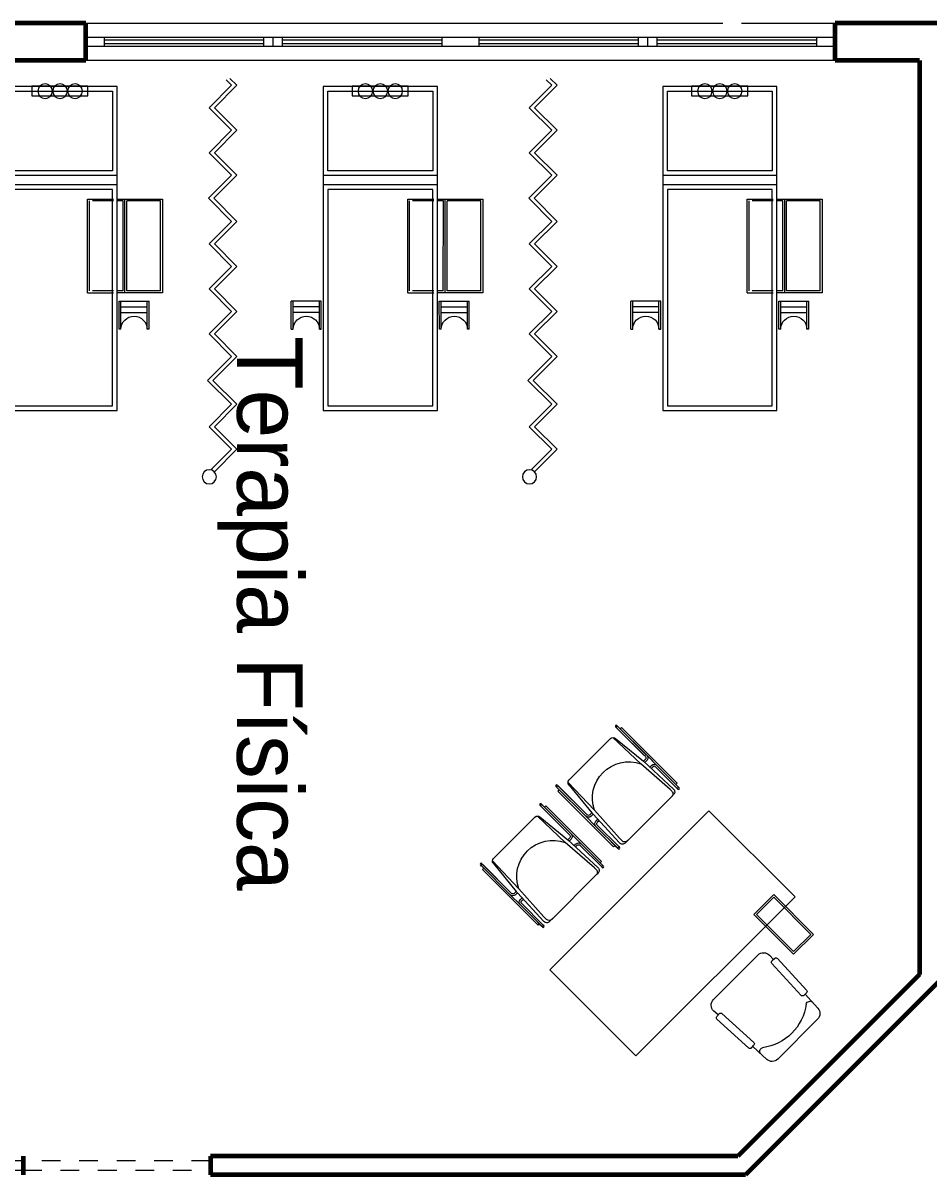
# Model space of a CAD drawing. Header units: metres. Extents: x 78 to 178, y -74 to 157.
# Drawn here: x 137.72 to 142.56, y 10.56 to 16.71 of the extents above; entities that cross this region are included whole.
import ezdxf

# ---------------------------------------------------------------- set-up
doc = ezdxf.new("R2010")
doc.units = ezdxf.units.M
doc.linetypes.add('ACAD_ISO03W100', pattern=[30, 12, -18])
for name, color, linetype, lineweight in [('envolvente', 164, 'Continuous', 60), ('mobiliario', 252, 'Continuous', 9), ('puertas', 15, 'Continuous', 9), ('Texto', 250, 'Continuous', 9), ('ventanas', 132, 'Continuous', 9)]:
    doc.layers.add(name, color=color, linetype=linetype, lineweight=lineweight)

# ---------------------------------------------------------------- blocks, each defined once
blk = doc.blocks.new('CESTO')
for points in [[(-0.0775, 0.1591), (0.0725, 0.1591), (0.0725, -0.1409), (-0.0775, -0.1409)], [(-0.0675, 0.1491), (0.0625, 0.1491), (0.0625, -0.1309), (-0.0675, -0.1309)]]:
    blk.add_lwpolyline(points, close=True)
blk = doc.blocks.new('LJ')
at = {"layer": 'mobiliario'}
for p, q in [((2626.775, 1467.697), (2626.7733, 1467.7006)), ((2626.7859, 1467.6972), (2626.7823, 1467.7048)), ((2626.7859, 1467.6972), (2626.7855, 1467.6981)), ((2626.7929, 1467.6821), (2626.7855, 1467.6981)), ((2626.8775, 1467.5009), (2626.7855, 1467.6981)), ((2626.7258, 1467.6508), (2626.4432, 1467.519)), ((2626.7407, 1467.6516), (2626.8318, 1467.4686)), ((2626.752, 1467.642), (2626.85, 1467.477)), ((2626.752, 1467.642), (2626.752, 1467.642)), ((2626.7761, 1467.6945), (2626.775, 1467.697)), ((2626.7761, 1467.6945), (2626.8684, 1467.4966)), ((2626.7764, 1467.6939), (2626.7777, 1467.6911)), ((2626.8684, 1467.4966), (2626.7764, 1467.6939)), ((2626.802, 1467.6863), (2626.7929, 1467.6821)), ((2626.802, 1467.6863), (2626.7929, 1467.6821)), ((2626.802, 1467.6863), (2626.7929, 1467.6821)), ((2626.802, 1467.6863), (2626.7929, 1467.6821)), ((2626.802, 1467.6863), (2626.7929, 1467.6821)), ((2626.7929, 1467.6821), (2626.8056, 1467.6549)), ((2626.802, 1467.6863), (2626.9795, 1467.3057)), ((2626.9795, 1467.3057), (2626.802, 1467.6863)), ((2626.3778, 1467.5077), (2626.3745, 1467.5148)), ((2626.2432, 1467.461), (2626.2415, 1467.4646)), ((2626.2443, 1467.4585), (2626.2432, 1467.461)), ((2626.2443, 1467.4585), (2626.3366, 1467.2607)), ((2626.2446, 1467.4579), (2626.2459, 1467.4552)), ((2626.3366, 1467.2607), (2626.2446, 1467.4579)), ((2626.2541, 1467.4613), (2626.2505, 1467.4689)), ((2626.2541, 1467.4613), (2626.2537, 1467.4621)), ((2626.2611, 1467.4462), (2626.2537, 1467.4621)), ((2626.3456, 1467.2649), (2626.2537, 1467.4621)), ((2626.3687, 1467.5035), (2626.3654, 1467.5105)), ((2626.4557, 1467.3168), (2626.3654, 1467.5105)), ((2626.376, 1467.4877), (2626.367, 1467.4835)), ((2626.367, 1467.4835), (2626.5445, 1467.1028)), ((2626.3687, 1467.5035), (2626.4606, 1467.3065)), ((2626.3851, 1467.4919), (2626.3778, 1467.5077)), ((2626.3851, 1467.4919), (2626.4696, 1467.3107)), ((2626.4625, 1467.326), (2626.3851, 1467.4919)), ((2626.5146, 1467.3206), (2626.433, 1467.5082)), ((2626.4331, 1467.4933), (2626.4965, 1467.3122)), ((2626.9265, 1467.2921), (2626.8318, 1467.4686)), ((2626.8318, 1467.4686), (2626.8318, 1467.4686)), ((2626.8636, 1467.4833), (2626.85, 1467.477)), ((2626.8636, 1467.4833), (2626.85, 1467.477)), ((2626.8545, 1467.4681), (2626.85, 1467.477)), ((2626.8545, 1467.4681), (2626.8678, 1467.4743)), ((2626.8545, 1467.4681), (2626.9497, 1467.2826)), ((2626.8775, 1467.5009), (2626.9099, 1467.4313)), ((2626.194, 1467.4149), (2625.9113, 1467.2831)), ((2626.2088, 1467.4157), (2626.3, 1467.2326)), ((2626.2201, 1467.406), (2626.3181, 1467.241)), ((2626.2201, 1467.406), (2626.2201, 1467.406)), ((2626.2702, 1467.4504), (2626.2611, 1467.4462)), ((2626.2702, 1467.4504), (2626.2611, 1467.4462)), ((2626.2702, 1467.4504), (2626.2611, 1467.4462)), ((2626.2702, 1467.4504), (2626.2611, 1467.4462)), ((2626.2702, 1467.4504), (2626.2611, 1467.4462)), ((2626.2611, 1467.4462), (2626.2738, 1467.419)), ((2626.2702, 1467.4504), (2626.4477, 1467.0697)), ((2626.4477, 1467.0697), (2626.2702, 1467.4504)), ((2626.8713, 1467.4354), (2626.8833, 1467.441)), ((2626.8759, 1467.4265), (2626.8876, 1467.4319)), ((2626.8923, 1467.4451), (2626.8924, 1467.4452)), ((2626.9008, 1467.4271), (2626.9693, 1467.2803)), ((2626.9693, 1467.2803), (2626.9008, 1467.4271)), ((2626.9099, 1467.4313), (2626.9782, 1467.2848)), ((2626.9704, 1467.3015), (2626.9578, 1467.3287)), ((2625.8369, 1467.2675), (2625.8336, 1467.2746)), ((2625.9239, 1467.0809), (2625.8336, 1467.2746)), ((2625.8369, 1467.2675), (2625.9287, 1467.0705)), ((2625.8459, 1467.2717), (2625.8426, 1467.2788)), ((2625.8533, 1467.256), (2625.8459, 1467.2717)), ((2625.9828, 1467.0847), (2625.9012, 1467.2722)), ((2626.4648, 1467.2974), (2626.4557, 1467.3168)), ((2626.469, 1467.2883), (2626.4594, 1467.3089)), ((2626.4594, 1467.3089), (2626.5004, 1467.2209)), ((2626.4696, 1467.3107), (2626.4625, 1467.326)), ((2626.4648, 1467.2974), (2626.469, 1467.2883)), ((2626.469, 1467.2883), (2626.4846, 1467.255)), ((2626.4829, 1467.3058), (2626.4965, 1467.3122)), ((2626.4965, 1467.3122), (2626.4829, 1467.3058)), ((2626.4871, 1467.2968), (2626.5004, 1467.303)), ((2626.4965, 1467.3122), (2626.5814, 1467.1108)), ((2626.5147, 1467.2691), (2626.5027, 1467.2635)), ((2626.5888, 1467.1272), (2626.5146, 1467.3206)), ((2626.9309, 1467.2827), (2626.9265, 1467.2921)), ((2626.9309, 1467.2827), (2626.935, 1467.2739)), ((2626.9691, 1467.2806), (2626.972, 1467.2744)), ((2626.9691, 1467.2806), (2626.9693, 1467.2803)), ((2626.9795, 1467.3057), (2626.9704, 1467.3015)), ((2626.9795, 1467.3057), (2626.9704, 1467.3015)), ((2626.9795, 1467.3057), (2626.9704, 1467.3015)), ((2626.9795, 1467.3057), (2626.9704, 1467.3015)), ((2626.9795, 1467.3057), (2626.9704, 1467.3015)), ((2626.9704, 1467.3015), (2626.9783, 1467.2846)), ((2626.9782, 1467.2848), (2626.9811, 1467.2786)), ((2626.9782, 1467.2848), (2626.9783, 1467.2846)), ((2625.8442, 1467.2518), (2625.8352, 1467.2475)), ((2625.8352, 1467.2475), (2626.0127, 1466.8669)), ((2625.8533, 1467.256), (2625.9378, 1467.0747)), ((2625.9306, 1467.0901), (2625.8533, 1467.256)), ((2625.9013, 1467.2574), (2625.9647, 1467.0762)), ((2626.3947, 1467.0561), (2626.3, 1467.2326)), ((2626.3, 1467.2326), (2626.3, 1467.2326)), ((2626.3317, 1467.2474), (2626.3181, 1467.241)), ((2626.3317, 1467.2474), (2626.3181, 1467.241)), ((2626.3227, 1467.2321), (2626.3181, 1467.241)), ((2626.3227, 1467.2321), (2626.336, 1467.2383)), ((2626.3227, 1467.2321), (2626.4178, 1467.0466)), ((2626.3456, 1467.2649), (2626.3781, 1467.1953)), ((2626.3604, 1467.2092), (2626.3606, 1467.2092)), ((2626.493, 1467.2369), (2626.5612, 1467.0907)), ((2626.5021, 1467.2411), (2626.5702, 1467.0949)), ((2626.5186, 1467.2598), (2626.5069, 1467.2544)), ((2626.9253, 1467.2473), (2626.621, 1467.1054)), ((2626.9172, 1467.2435), (2626.9169, 1467.2443)), ((2626.9333, 1467.251), (2626.9172, 1467.2435)), ((2626.9333, 1467.251), (2626.9408, 1467.2545)), ((2626.3395, 1467.1994), (2626.3515, 1467.205)), ((2626.3441, 1467.1905), (2626.3557, 1467.1959)), ((2626.369, 1467.1911), (2626.4374, 1467.0444)), ((2626.4374, 1467.0444), (2626.369, 1467.1911)), ((2626.3781, 1467.1953), (2626.4464, 1467.0489)), ((2625.9378, 1467.0747), (2625.9306, 1467.0901)), ((2626.057, 1466.8912), (2625.9828, 1467.0847)), ((2626.4386, 1467.0655), (2626.4259, 1467.0927)), ((2626.5535, 1467.1071), (2626.5445, 1467.1028)), ((2626.5612, 1467.0907), (2626.5642, 1467.0841)), ((2626.5702, 1467.0949), (2626.5733, 1467.0884)), ((2626.5888, 1467.1272), (2626.5944, 1467.1151)), ((2626.6161, 1467.1031), (2626.6086, 1467.0996)), ((2626.6161, 1467.1031), (2626.6257, 1467.1076)), ((2625.933, 1467.0614), (2625.9239, 1467.0809)), ((2625.9276, 1467.0729), (2625.9686, 1466.985)), ((2625.9372, 1467.0524), (2625.9276, 1467.0729)), ((2625.933, 1467.0614), (2625.9372, 1467.0524)), ((2625.9372, 1467.0524), (2625.9527, 1467.019)), ((2625.9511, 1467.0699), (2625.9647, 1467.0762)), ((2625.9647, 1467.0762), (2625.9511, 1467.0699)), ((2625.9553, 1467.0608), (2625.9686, 1467.067)), ((2625.9647, 1467.0762), (2626.0495, 1466.8749)), ((2625.9829, 1467.0331), (2625.9709, 1467.0275)), ((2625.9867, 1467.0239), (2625.9751, 1467.0184)), ((2626.3991, 1467.0468), (2626.3947, 1467.0561)), ((2626.3991, 1467.0468), (2626.4032, 1467.038)), ((2626.4373, 1467.0446), (2626.4402, 1467.0384)), ((2626.4373, 1467.0446), (2626.4374, 1467.0444)), ((2626.4477, 1467.0697), (2626.4386, 1467.0655)), ((2626.4477, 1467.0697), (2626.4386, 1467.0655)), ((2626.4477, 1467.0697), (2626.4386, 1467.0655)), ((2626.4477, 1467.0697), (2626.4386, 1467.0655)), ((2626.4477, 1467.0697), (2626.4386, 1467.0655)), ((2626.4386, 1467.0655), (2626.4465, 1467.0486)), ((2626.4464, 1467.0489), (2626.4493, 1467.0426)), ((2626.4464, 1467.0489), (2626.4465, 1467.0486)), ((2625.9612, 1467.0009), (2626.0293, 1466.8548)), ((2625.9702, 1467.0051), (2626.0384, 1466.859)), ((2626.3935, 1467.0114), (2626.0892, 1466.8695)), ((2626.3854, 1467.0076), (2626.385, 1467.0083)), ((2626.4014, 1467.0151), (2626.3854, 1467.0076)), ((2626.4014, 1467.0151), (2626.4089, 1467.0186)), ((2626.0217, 1466.8711), (2626.0127, 1466.8669)), ((2626.0293, 1466.8548), (2626.0324, 1466.8482)), ((2626.0384, 1466.859), (2626.0415, 1466.8524)), ((2626.057, 1466.8912), (2626.0626, 1466.8791)), ((2626.0842, 1466.8672), (2626.0768, 1466.8637)), ((2626.0842, 1466.8672), (2626.0939, 1466.8717)), ((2626.7276, 1466.1478), (2627.0322, 1466.2898)), ((2627.1744, 1466.0089), (2627.0867, 1466.2216)), ((2627.1014, 1466.2384), (2627.0894, 1466.2675)), ((2627.1107, 1466.2422), (2627.0922, 1466.2346)), ((2627.2114, 1466.0242), (2627.1237, 1466.2368)), ((2626.7225, 1466.0617), (2626.7079, 1466.0896)), ((2626.816, 1465.8398), (2626.7094, 1466.0436)), ((2626.7136, 1466.0571), (2626.7314, 1466.0664)), ((2626.8514, 1465.8583), (2626.7449, 1466.0621)), ((2627.2059, 1466.0111), (2627.1874, 1466.0035)), ((2627.2353, 1465.9135), (2627.1967, 1466.0073)), ((2626.941, 1465.7315), (2627.214, 1465.8588)), ((2626.8295, 1465.8356), (2626.8472, 1465.8448)), ((2626.8853, 1465.7503), (2626.8383, 1465.8402))]:
    blk.add_line(p, q, dxfattribs=at)
blk.add_lwpolyline([(2627.4566, 1466.5757), (2626.3678, 1466.068), (2626.0931, 1466.6571), (2627.1819, 1467.1648)], close=True, dxfattribs=at)
for centre in [(2626.7778, 1467.7027), (2626.37, 1467.5125), (2626.246, 1467.4667), (2625.8382, 1467.2765), (2626.9765, 1467.2767), (2626.5686, 1467.0865), (2626.4447, 1467.0407), (2626.0368, 1466.8506)]:
    blk.add_circle(centre, 0.005, dxfattribs=at)
for centre, radius, start, end in [((2626.7343, 1467.6327), 0.02, 27.72631, 115), ((2626.4516, 1467.5009), 0.02, 115, 202.27369), ((2626.7088, 1467.3183), 0.1942, 50.69541, 179.30459), ((2626.8593, 1467.4924), 0.01, 295, 25), ((2626.8593, 1467.4924), 0.01, 295, 25), ((2626.8593, 1467.4924), 0.02, 295, 25), ((2626.2024, 1467.3967), 0.02, 27.72631, 115), ((2626.8918, 1467.4228), 0.02, 25, 115), ((2626.8918, 1467.4228), 0.01, 25, 115), ((2625.9198, 1467.2649), 0.02, 115, 202.27369), ((2626.177, 1467.0823), 0.1942, 50.69541, 179.30459), ((2626.4787, 1467.3149), 0.02, 205, 295), ((2626.4787, 1467.3149), 0.01, 205, 295), ((2626.9169, 1467.2655), 0.02, 295, 25), ((2626.9323, 1467.2727), 0.02, 295, 29.76364), ((2626.3275, 1467.2564), 0.01, 295, 25), ((2626.3275, 1467.2564), 0.01, 295, 25), ((2626.3275, 1467.2564), 0.02, 295, 25), ((2626.36, 1467.1869), 0.02, 25, 115), ((2626.5111, 1467.2453), 0.02, 115, 205), ((2626.5111, 1467.2453), 0.01, 115, 205), ((2626.36, 1467.1869), 0.01, 25, 115), ((2626.6001, 1467.1178), 0.02, 200.23636, 295), ((2626.6125, 1467.1235), 0.02, 205, 295), ((2625.9469, 1467.0789), 0.02, 205, 295), ((2625.9469, 1467.0789), 0.01, 205, 295), ((2625.9793, 1467.0094), 0.02, 115, 205), ((2626.3851, 1467.0295), 0.02, 295, 25), ((2626.4005, 1467.0367), 0.02, 295, 29.76364), ((2625.9793, 1467.0094), 0.01, 115, 205), ((2626.0683, 1466.8818), 0.02, 200.23636, 295), ((2626.0807, 1466.8876), 0.02, 205, 295), ((2627.0502, 1466.2513), 0.0425, 22.39744, 115), ((2627.096, 1466.2254), 0.01, 112.39744, 202.39744), ((2627.1145, 1466.233), 0.01, 22.39744, 112.39744), ((2626.7456, 1466.1093), 0.0425, 115, 207.60256), ((2626.7183, 1466.0482), 0.01, 117.60256, 207.60256), ((2626.736, 1466.0575), 0.01, 27.60256, 117.60256), ((2627.1836, 1466.0127), 0.01, 202.39744, 292.39744), ((2627.2021, 1466.0204), 0.01, 292.39744, 22.39744), ((2626.9436, 1466.0823), 0.2722, 257.67501, 332.21816), ((2627.201, 1465.9444), 0.02, 19.1265, 144.89033), ((2626.8426, 1465.8537), 0.01, 297.60256, 27.60256), ((2627.196, 1465.8973), 0.0425, 295, 22.39744), ((2626.8248, 1465.8444), 0.01, 207.60256, 297.60256), ((2626.8838, 1465.7964), 0.02, 85.10967, 210.8735), ((2626.923, 1465.77), 0.0425, 207.60256, 295)]:
    blk.add_arc(centre, radius, start, end, dxfattribs=at)
at = {"layer": 'mobiliario', "xscale": -1, "rotation": 25.00000000000017}
blk.add_blockref('CESTO', (2626.5289, 1466.0655), dxfattribs=at)
blk = doc.blocks.new('SDFKLJ')
at = {"layer": 'mobiliario', "ltscale": 0.8}
for p, q in [((2627.3319, 1469.0288), (2627.3141, 1468.98)), ((2627.354, 1469.031), (2627.3398, 1468.992)), ((2627.4995, 1468.9338), (2627.3398, 1468.992)), ((2627.4739, 1468.9219), (2627.3141, 1468.98)), ((2627.4995, 1468.9338), (2627.4414, 1468.7741)), ((2627.4739, 1468.9219), (2627.4157, 1468.7621)), ((2627.5755, 1468.704), (2627.4157, 1468.7621)), ((2627.6011, 1468.716), (2627.4414, 1468.7741)), ((2627.5755, 1468.704), (2627.5173, 1468.5443)), ((2627.6011, 1468.716), (2627.543, 1468.5562)), ((2627.6807, 1468.4848), (2627.5173, 1468.5443)), ((2627.7063, 1468.4968), (2627.543, 1468.5562)), ((2627.6807, 1468.4848), (2627.6212, 1468.3214)), ((2627.7063, 1468.4968), (2627.6469, 1468.3334)), ((2627.781, 1468.2633), (2627.6212, 1468.3214)), ((2627.8066, 1468.2752), (2627.6469, 1468.3334)), ((2627.781, 1468.2633), (2627.7229, 1468.1035)), ((2627.8066, 1468.2752), (2627.7485, 1468.1155)), ((2627.8826, 1468.0454), (2627.7229, 1468.1035)), ((2627.9082, 1468.0574), (2627.7485, 1468.1155)), ((2627.8826, 1468.0454), (2627.8245, 1467.8857)), ((2627.9082, 1468.0574), (2627.8501, 1467.8976)), ((2627.9842, 1467.8275), (2627.8245, 1467.8857)), ((2628.0098, 1467.8395), (2627.8501, 1467.8976)), ((2627.9842, 1467.8275), (2627.9261, 1467.6678)), ((2628.0098, 1467.8395), (2627.9517, 1467.6797)), ((2628.0958, 1467.606), (2627.9261, 1467.6678)), ((2628.1215, 1467.6179), (2627.9517, 1467.6797)), ((2628.0958, 1467.606), (2628.034, 1467.4362)), ((2628.1215, 1467.6179), (2628.0597, 1467.4481)), ((2628.1938, 1467.3781), (2628.034, 1467.4362)), ((2628.2194, 1467.39), (2628.0597, 1467.4481)), ((2628.2194, 1467.39), (2628.1613, 1467.2303)), ((2628.1938, 1467.3781), (2628.1356, 1467.2183)), ((2628.2954, 1467.1602), (2628.1356, 1467.2183)), ((2628.3073, 1467.1771), (2628.1613, 1467.2303))]:
    blk.add_line(p, q, dxfattribs=at)
at = {"layer": 'mobiliario'}
blk.add_circle((2628.3313, 1467.1476), 0.038, dxfattribs=at)
blk = doc.blocks.new('SDF')
at = {"layer": 'mobiliario'}
for p, q in [((2627.8957, 1469.244), (2628.4486, 1469.5018)), ((2628.4486, 1469.5018), (2629.1797, 1467.9339)), ((2628.4365, 1469.4686), (2627.929, 1469.2319)), ((2628.0368, 1469.3106), (2628.3087, 1469.4374)), ((2628.6161, 1469.0834), (2628.4365, 1469.4686)), ((2628.3298, 1469.3921), (2628.0579, 1469.2653)), ((2628.0579, 1469.2653), (2628.0368, 1469.3106)), ((2628.6269, 1467.6761), (2627.8957, 1469.244)), ((2627.929, 1469.2319), (2628.1086, 1468.8467)), ((2628.0965, 1468.8135), (2628.6483, 1469.0708)), ((2628.1086, 1468.8467), (2628.6161, 1469.0834)), ((2628.1176, 1468.7682), (2628.6694, 1469.0255)), ((2628.1508, 1468.7561), (2628.6584, 1468.9928)), ((2628.6584, 1468.9928), (2629.1465, 1467.946)), ((2628.639, 1467.7093), (2628.1508, 1468.7561)), ((2628.2936, 1468.7663), (2628.1676, 1468.7075)), ((2628.1719, 1468.6985), (2628.2743, 1468.7462)), ((2628.4916, 1468.318), (2628.2888, 1468.753)), ((2628.5049, 1468.3131), (2628.2936, 1468.7663)), ((2628.1489, 1468.6988), (2627.9311, 1468.5972)), ((2628.3236, 1468.2286), (2628.1123, 1468.6818)), ((2628.1256, 1468.6769), (2628.1532, 1468.6898)), ((2627.9444, 1468.5924), (2628.1075, 1468.6685)), ((2628.3104, 1468.2334), (2628.1075, 1468.6685)), ((2628.3285, 1468.2419), (2628.1256, 1468.6769)), ((2627.9311, 1468.5972), (2628.1424, 1468.1441)), ((2628.1472, 1468.1574), (2627.9444, 1468.5924)), ((2628.9421, 1468.4672), (2629.0871, 1468.5348)), ((2628.9638, 1468.4443), (2629.0907, 1468.5034)), ((2629.1414, 1468.3947), (2629.078, 1468.5306)), ((2629.1505, 1468.3989), (2629.0871, 1468.5348)), ((2629.0054, 1468.3313), (2628.9421, 1468.4672)), ((2629.0145, 1468.3355), (2628.9511, 1468.4714)), ((2628.9765, 1468.4171), (2629.1034, 1468.4762)), ((2629.1505, 1468.3989), (2629.1414, 1468.3947)), ((2628.5049, 1468.3131), (2628.3789, 1468.2544)), ((2629.0145, 1468.3355), (2629.0054, 1468.3313)), ((2628.3285, 1468.2419), (2628.3578, 1468.2556)), ((2628.3748, 1468.2635), (2628.4771, 1468.3112)), ((2628.1424, 1468.1441), (2628.3621, 1468.2465)), ((2628.1472, 1468.1574), (2628.3104, 1468.2334)), ((2628.3711, 1468.201), (2628.2261, 1468.1333)), ((2628.4254, 1468.0608), (2628.362, 1468.1967)), ((2628.4345, 1468.065), (2628.3711, 1468.201)), ((2628.2895, 1467.9974), (2628.2261, 1468.1333)), ((2628.2985, 1468.0016), (2628.2351, 1468.1376)), ((2628.3747, 1468.1696), (2628.2478, 1468.1104)), ((2628.3874, 1468.1424), (2628.2605, 1468.0832)), ((2628.4254, 1468.0608), (2628.4345, 1468.065)), ((2628.2895, 1467.9974), (2628.2985, 1468.0016)), ((2629.1465, 1467.946), (2628.639, 1467.7093)), ((2629.1797, 1467.9339), (2628.6269, 1467.6761))]:
    blk.add_line(p, q, dxfattribs=at)
at = {"layer": 'mobiliario', "color": 7}
blk.add_line((2628.3087, 1469.4374), (2628.3298, 1469.3921), dxfattribs=at)
at = {"layer": 'mobiliario'}
for centre in [(2628.255, 1469.384), (2628.1827, 1469.3503), (2628.1104, 1469.3166)]:
    blk.add_circle(centre, 0.0393, dxfattribs=at)
for centre in [(2629.078, 1468.3649), (2628.3621, 1468.031)]:
    blk.add_arc(centre, 0.07, 25.16117, 204.83883, dxfattribs=at)

msp = doc.modelspace()

# ---------------------------------------------------------------- linework, layer by layer
at = {"layer": 'envolvente'}
for p, q in [((138.05784, 16.70601), (137.05784, 16.70601)), ((138.05784, 16.50601), (138.05784, 16.70601)), ((143.05784, 16.70601), (142.05784, 16.70601)), ((142.05784, 16.50601), (142.05784, 16.70601)), ((138.05784, 16.50601), (137.05784, 16.50601)), ((142.50784, 16.50601), (142.05784, 16.50601)), ((142.50784, 16.50601), (142.50784, 11.62672)), ((142.50784, 11.62672), (141.53713, 10.65601)), ((142.60784, 11.5853), (141.57855, 10.55601)), ((137.72249, 10.65601), (137.72249, 10.55601)), ((141.53713, 10.65601), (138.72249, 10.65601)), ((138.72249, 10.65601), (138.72249, 10.55601)), ((141.57855, 10.55601), (138.72249, 10.55601))]:
    msp.add_line(p, q, dxfattribs=at)
at = {"layer": 'envolvente', "lineweight": 9}
for p, q in [((138.05784, 16.70601), (141.45784, 16.70601)), ((141.55784, 16.70601), (142.05784, 16.70601)), ((142.05784, 16.50601), (138.05784, 16.50601))]:
    msp.add_line(p, q, dxfattribs=at)
at = {"layer": 'puertas'}
msp.add_lwpolyline([(137.72249, 10.58101), (137.72249, 10.63101), (136.72249, 10.63101), (136.72249, 10.58101)], close=True, dxfattribs=at)
at = {"layer": 'puertas', "linetype": 'ACAD_ISO03W100', "ltscale": 0.004}
msp.add_lwpolyline([(138.72249, 10.58101), (138.72249, 10.63101), (137.72249, 10.63101), (137.72249, 10.58101)], close=True, dxfattribs=at)
at = {"layer": 'ventanas'}
for p, q in [((138.05784, 16.63101), (140.05784, 16.63101)), ((138.15784, 16.58101), (138.15784, 16.63101)), ((138.15784, 16.61601), (139.00784, 16.61601)), ((139.00784, 16.58101), (139.00784, 16.63101)), ((139.05784, 16.58101), (139.05784, 16.63101)), ((139.10784, 16.58101), (139.10784, 16.63101)), ((139.10784, 16.61601), (139.95784, 16.61601)), ((139.95784, 16.63101), (139.95784, 16.58101)), ((140.05784, 16.63101), (142.05784, 16.63101)), ((140.15784, 16.58101), (140.15784, 16.63101)), ((140.15784, 16.61601), (141.00784, 16.61601)), ((141.00784, 16.58101), (141.00784, 16.63101)), ((141.05784, 16.58101), (141.05784, 16.63101)), ((141.10784, 16.58101), (141.10784, 16.63101)), ((141.10784, 16.61601), (141.95784, 16.61601)), ((141.95784, 16.63101), (141.95784, 16.58101)), ((140.05784, 16.58101), (138.05784, 16.58101)), ((138.15784, 16.59601), (139.00784, 16.59601)), ((139.10784, 16.59601), (139.95784, 16.59601)), ((142.05784, 16.58101), (140.05784, 16.58101)), ((140.15784, 16.59601), (141.00784, 16.59601)), ((141.10784, 16.59601), (141.95784, 16.59601))]:
    msp.add_line(p, q, dxfattribs=at)

# ---------------------------------------------------------------- block references
at = {"layer": 'mobiliario', "xscale": -1}
for name, p, rotation in [('SDF', (3140.83684, -204.62316), 25.00000000000015), ('SDF', (3142.5462, -204.62316), 25.00000000000015), ('SDF', (3144.35826, -204.62316), 25.00000000000015), ('SDFKLJ', (3139.17847, -204.62316), 25.00000000000015), ('SDFKLJ', (3140.83684, -204.62316), 25.00000000000015), ('SDFKLJ', (3142.5462, -204.62316), 25.00000000000015), ('LJ', (2417.76736, 1978.59476), 70.00000000000016)]:
    msp.add_blockref(name, p, dxfattribs=dict(at, rotation=rotation))

# ---------------------------------------------------------------- texts
at = {"layer": 'Texto', "insert": (139.21451, 15.03488), "char_height": 0.3495215, "width": 4.6263042, "attachment_point": 1, "rotation": 270}
msp.add_mtext('Terapia Física', dxfattribs=at)

doc.saveas('drawing.dxf')
